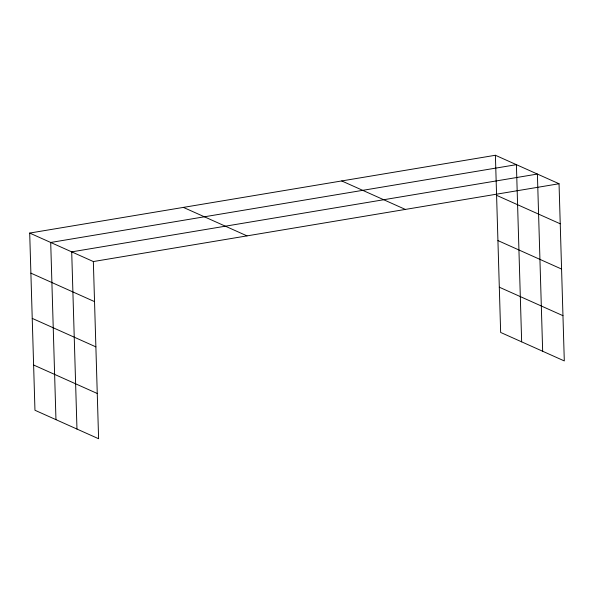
<?xml version="1.0" encoding="UTF-8"?>
<svg xmlns="http://www.w3.org/2000/svg" width="594" height="594" viewBox="0 0 594 594"><rect width="100%" height="100%" fill="white"/><g stroke="black" fill="none" stroke-linecap="round" stroke-linejoin="round"><path stroke-width="0.89" d="M29.7 233.071L93.347 261.553L98.604 438.736L34.957 410.254L29.7 233.071L495.396 155.264L559.043 183.746L564.3 360.929L500.653 332.447L495.396 155.264M93.347 261.553L559.043 183.746M496.584 195.329L560.231 223.804M497.928 240.577L561.575 269.06M341.713 180.94L405.36 209.422M499.309 287.199L562.956 315.681M183.383 207.395L247.022 235.877M30.888 273.136L94.535 301.618M32.232 318.384L95.879 346.866M33.613 365.006L97.26 393.488M542.664 351.247L537.399 174.057L71.703 251.863L76.968 429.054M521.658 341.847L516.401 164.664L50.705 242.471L55.962 419.654"/></g></svg>
